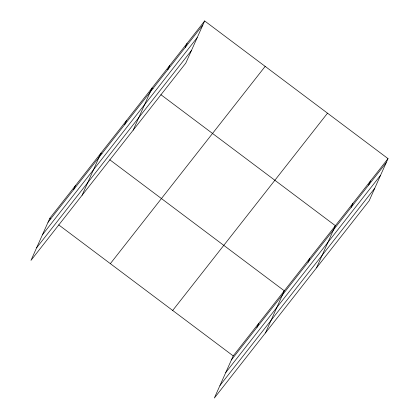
<?xml version="1.0" encoding="UTF-8"?>
<svg xmlns="http://www.w3.org/2000/svg" width="419" height="419" viewBox="0 0 419 419"><rect width="100%" height="100%" fill="white"/><g stroke="black" fill="none" stroke-linecap="round" stroke-linejoin="round"><path stroke-width="0.63" d="M204.661 20.95L49.84 218.22L30.98 260.377L185.8 63.107L204.661 20.95L388.02 158.623L369.16 200.78L214.339 398.05L233.2 355.893L388.02 158.623M73.561 189.744L75.383 185.669M82.072 195.275L100.932 153.118L101.974 153.904M124.653 124.647L126.475 120.572M133.163 130.178L152.018 88.021L153.061 88.807M167.741 69.743L169.564 65.663M185.287 47.384L187.11 43.309M256.92 327.422L258.743 323.342M265.431 332.953L284.291 290.796L109.799 159.78M308.012 262.32L309.835 258.245M316.523 267.851L335.378 225.694L160.886 94.678M351.101 207.415L352.924 203.341M368.647 185.057L370.475 180.982M48.017 222.295L202.833 25.025M42.392 234.86L197.213 37.595M36.605 247.807L191.42 50.542M110.349 263.651L265.169 66.38M172.691 310.463L327.511 113.193M231.377 359.968L386.198 162.703M225.757 372.538L380.572 175.268M219.965 385.485L374.78 188.215M49.84 218.22L50.882 219.001M58.707 224.877L233.2 355.893"/></g></svg>
